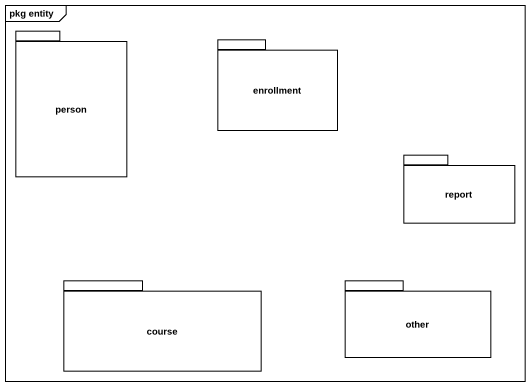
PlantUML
@startuml
mainframe pkg entity
package "person" as person_ {
}
package enrollment {
}
package report {
}
package course {
}
package other {
}
@enduml
